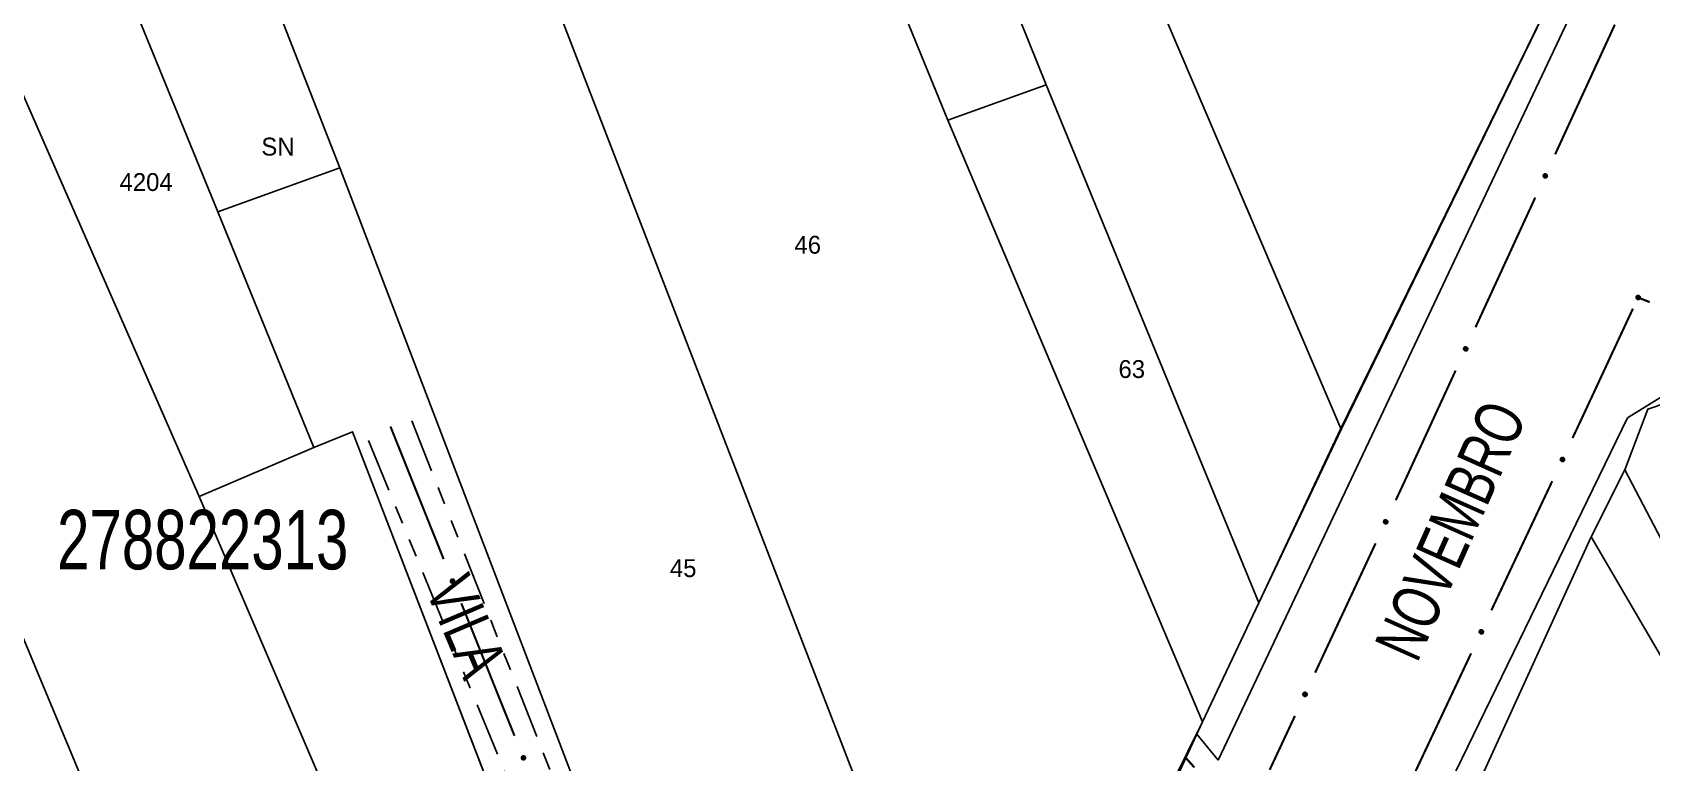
# Model space of a CAD drawing. Extents: x 204373 to 205952, y 4873300 to 4875179.
# Drawn here: x 204702.7 to 204838.7, y 4874687.1 to 4874748.4 of the extents above; entities that cross this region are included whole.
import ezdxf
from ezdxf.enums import TextEntityAlignment as Align

# ---------------------------------------------------------------- set-up
doc = ezdxf.new("R2010")
doc.units = 0
doc.header["$LTSCALE"] = 1.5
doc.header["$MEASUREMENT"] = 0
doc.linetypes.add('TRACO_13', pattern=[8, 5, -1, 1, -1])
doc.linetypes.add('TRACO_25', pattern=[8, 3, -1, 1, -1, 1, -1])
for name, color, linetype in [('CD_MALHA_LOTES', 7, 'CONTINUOUS'), ('CD_TXT_QUADRA', 255, 'CONTINUOUS'), ('RU-QUADRA', 220, 'CONTINUOUS'), ('SV-EIXO-RUA-N-PAV', 6, 'CONTINUOUS'), ('SV-EIXO-RUA-PAV', 20, 'CONTINUOUS'), ('SV-RUA-NAO-PAV', 7, 'CONTINUOUS'), ('SV-RUA-PAVIM', 7, 'CONTINUOUS'), ('SV-TXT-RUA-PAV', 7, 'CONTINUOUS'), ('Th_NmrPort', 1, 'CONTINUOUS')]:
    doc.layers.add(name, color=color, linetype=linetype)
doc.styles.add('ARIAL', font='ARIAL.SHX')

msp = doc.modelspace()

# ---------------------------------------------------------------- linework, layer by layer
at = {"layer": 'CD_MALHA_LOTES', "linetype": 'Continuous', "flags": 128}
for points in [[(204812.592519, 4874715.154596), (204834.56531, 4874760.071633), (204835.481769, 4874763.27924), (204835.710884, 4874765.570388), (204824.484258, 4874795.355313), (204823.338684, 4874796.730002), (204820.360192, 4874797.417346), (204783.167758, 4874784.107461)], [(204783.167758, 4874784.107461), (204812.592519, 4874715.154596)], [(204787.82589, 4874744.033597), (204773.16422, 4874780.458253)], [(204779.577757, 4874741.055104), (204764.686611, 4874777.48482)], [(204784.094149, 4874653.916984), (204739.808359, 4874768.564385)], [(204728.492247, 4874737.04547), (204719.094206, 4874761.119896)], [(204718.254316, 4874733.348439), (204708.442244, 4874757.348934)], [(204716.685744, 4874709.437262), (204697.277645, 4874753.681454)], [(204721.955384, 4874649.409183), (204680.845143, 4874748.009142)], [(204779.577757, 4874741.055104), (204787.82589, 4874744.033597)], [(204787.82589, 4874744.033597), (204805.716943, 4874700.492259)], [(204800.986326, 4874690.493445), (204779.577757, 4874741.055104)], [(204728.492247, 4874737.04547), (204718.254316, 4874733.348439)], [(204771.116993, 4874625.48565), (204728.492247, 4874737.04547)], [(204718.254316, 4874733.348439), (204726.308565, 4874713.561328)], [(204838.381306, 4874716.758694), (204849.701811, 4874720.619951)], [(204836.450677, 4874711.668854), (204838.381306, 4874716.758694)], [(204726.308565, 4874713.561328), (204729.570351, 4874714.868563)], [(204729.570351, 4874714.868563), (204742.434938, 4874681.483549)], [(204812.592519, 4874715.154596), (204805.716943, 4874700.492259)], [(204716.685744, 4874709.437262), (204726.308565, 4874713.561328)], [(204833.64249, 4874706.052479), (204836.450677, 4874711.668854)], [(204843.822169, 4874697.627917), (204836.450677, 4874711.668854)], [(204730.432632, 4874677.361189), (204716.685744, 4874709.437262)], [(204824.340369, 4874685.693121), (204833.64249, 4874706.052479)], [(204842.769099, 4874690.431937), (204833.64249, 4874706.052479)], [(204805.716943, 4874700.492259), (204800.986326, 4874690.493445)], [(204800.986326, 4874690.493445), (204784.094149, 4874653.916984)]]:
    msp.add_lwpolyline(points, dxfattribs=at)
at = {"layer": 'RU-QUADRA', "linetype": 'Continuous', "flags": 128}
for points in [[(204751.740308, 4874585.257038), (204759.311431, 4874600.631701), (204761.21068, 4874604.640449), (204768.869862, 4874619.164837), (204758.234904, 4874644.230233), (204754.40642, 4874653.253538), (204742.496138, 4874681.324729), (204729.570351, 4874714.868563), (204726.308565, 4874713.561328), (204718.254316, 4874733.348439), (204728.492247, 4874737.04547), (204771.116993, 4874625.48565), (204784.094149, 4874653.916984), (204798.521922, 4874685.526441), (204800.986326, 4874690.493445), (204805.696845, 4874700.501784), (204812.65921, 4874715.122989), (204834.56531, 4874760.071633)], [(204849.701811, 4874720.619951), (204838.381306, 4874716.758694), (204836.450677, 4874711.668854), (204833.64249, 4874706.052479), (204824.340369, 4874685.693121), (204816.617854, 4874668.14195), (204809.421874, 4874654.101013), (204794.67889, 4874623.561976), (204782.568582, 4874598.28829), (204786.780863, 4874587.582076), (204793.62582, 4874571.61051), (204805.034081, 4874544.757218), (204813.10762, 4874525.626442), (204820.654623, 4874507.197713), (204830.171228, 4874482.40724), (204847.153762, 4874489.710256)]]:
    msp.add_lwpolyline(points, dxfattribs=at)
at = {"layer": 'SV-EIXO-RUA-N-PAV', "const_width": 0.18}
for points in [[(204837.621047, 4874726.1315), (204837.571542, 4874726.151072)], [(204838.551008, 4874725.763841), (204837.621047, 4874726.1315)], [(204732.749556, 4874715.315751), (204737.213864, 4874704.177082)], [(204738.701966, 4874700.464192), (204742.050197, 4874692.11019)], [(204742.050197, 4874692.11019), (204742.136648, 4874691.894491)], [(204742.136648, 4874691.894491), (204743.171798, 4874689.327743)], [(204800.291952, 4874686.670288), (204799.629149, 4874687.413431)]]:
    msp.add_lwpolyline(points, dxfattribs=at)
at = {"layer": 'SV-EIXO-RUA-N-PAV'}
for points in [[(204738.006642, 4874702.494957), (204738.051877, 4874702.476361), (204738.086951, 4874702.451129), (204738.110148, 4874702.421664), (204738.123857, 4874702.390281), (204738.134266, 4874702.356596), (204738.137268, 4874702.320318), (204738.13168, 4874702.279317), (204738.113344, 4874702.233809), (204738.085135, 4874702.199577), (204738.057464, 4874702.17529), (204738.025563, 4874702.15911), (204737.99267, 4874702.149547), (204737.954884, 4874702.147675), (204737.913388, 4874702.153743), (204737.868075, 4874702.173288), (204737.833858, 4874702.198261), (204737.812169, 4874702.227351), (204737.796107, 4874702.259524), (204737.785892, 4874702.294042), (204737.783151, 4874702.329669), (204737.789336, 4874702.371438), (204737.80922, 4874702.415907), (204737.833738, 4874702.450319), (204737.862515, 4874702.47241), (204737.894546, 4874702.48751), (204737.928205, 4874702.498361), (204737.964546, 4874702.502897), (204738.006642, 4874702.494957)], [(204743.968191, 4874687.647328), (204744.013466, 4874687.628829), (204744.048595, 4874687.603672), (204744.071855, 4874687.574257), (204744.085632, 4874687.542904), (204744.096113, 4874687.509241), (204744.099193, 4874687.47297), (204744.093694, 4874687.431957), (204744.075456, 4874687.386409), (204744.04732, 4874687.352117), (204744.019701, 4874687.32777), (204743.987836, 4874687.311522), (204743.954963, 4874687.301888), (204743.917181, 4874687.299935), (204743.875672, 4874687.305914), (204743.830317, 4874687.325361), (204743.796047, 4874687.350261), (204743.774295, 4874687.379303), (204743.758164, 4874687.411442), (204743.747875, 4874687.445938), (204743.745057, 4874687.481559), (204743.751152, 4874687.523342), (204743.77094, 4874687.567853), (204743.795384, 4874687.602317), (204743.824113, 4874687.624471), (204743.856112, 4874687.63964), (204743.889748, 4874687.650563), (204743.926079, 4874687.655177), (204743.968191, 4874687.647328)]]:
    msp.add_lwpolyline(points, close=True, dxfattribs=at)
for points in [[(204737.783151, 4874702.329669), (204737.868075, 4874702.173288)], [(204737.786726, 4874702.308064), (204737.848125, 4874702.191548)], [(204737.789336, 4874702.371438), (204737.913388, 4874702.153743)], [(204737.790501, 4874702.346327), (204737.887414, 4874702.170544)], [(204737.802126, 4874702.390678), (204737.932529, 4874702.153345)], [(204737.80922, 4874702.415907), (204737.954884, 4874702.147675)], [(204737.821356, 4874702.430726), (204737.971044, 4874702.152611)], [(204737.833738, 4874702.450319), (204737.99267, 4874702.149547)], [(204737.848703, 4874702.457857), (204738.007529, 4874702.156943)], [(204737.862515, 4874702.47241), (204738.025563, 4874702.15911)], [(204737.879096, 4874702.477388), (204738.038434, 4874702.16786)], [(204737.894546, 4874702.48751), (204738.057464, 4874702.17529)], [(204737.913802, 4874702.489828), (204738.071104, 4874702.192714)], [(204737.928205, 4874702.498361), (204738.085135, 4874702.199577)], [(204737.948004, 4874702.496186), (204738.097943, 4874702.221112)], [(204737.964546, 4874702.502897), (204738.113344, 4874702.233809)], [(204737.984238, 4874702.497478), (204738.119455, 4874702.259134)], [(204738.006642, 4874702.494957), (204738.13168, 4874702.279317)], [(204738.03087, 4874702.483827), (204738.131332, 4874702.306526)], [(204738.051877, 4874702.476361), (204738.137268, 4874702.320318)], [(204738.071933, 4874702.462064), (204738.131558, 4874702.346307)], [(204738.086951, 4874702.451129), (204738.134266, 4874702.356596)], [(204737.785892, 4874702.294042), (204737.833858, 4874702.198261)], [(204743.745057, 4874687.481559), (204743.830317, 4874687.325361)], [(204743.747875, 4874687.445938), (204743.796047, 4874687.350261)], [(204743.748679, 4874687.459961), (204743.810328, 4874687.343578)], [(204743.751152, 4874687.523342), (204743.875672, 4874687.305914)], [(204743.752371, 4874687.498233), (204743.849662, 4874687.322659)], [(204743.763901, 4874687.542609), (204743.894814, 4874687.305557)], [(204743.77094, 4874687.567853), (204743.917181, 4874687.299935)], [(204743.783045, 4874687.582698), (204743.93333, 4874687.304906)], [(204743.795384, 4874687.602317), (204743.954963, 4874687.301888)], [(204743.810333, 4874687.609888), (204743.969805, 4874687.309317)], [(204743.824113, 4874687.624471), (204743.987836, 4874687.311522)], [(204743.840684, 4874687.629484), (204744.000687, 4874687.3203)], [(204743.856112, 4874687.63964), (204744.019701, 4874687.32777)], [(204743.875363, 4874687.641999), (204744.033304, 4874687.345224)], [(204743.889748, 4874687.650563), (204744.04732, 4874687.352117)], [(204743.909552, 4874687.64843), (204744.060082, 4874687.373679)], [(204743.926079, 4874687.655177), (204744.075456, 4874687.386409)], [(204743.945782, 4874687.6498), (204744.081512, 4874687.411748)], [(204743.968191, 4874687.647328), (204744.093694, 4874687.431957)], [(204743.992444, 4874687.636249), (204744.093287, 4874687.459165)], [(204744.013466, 4874687.628829), (204744.099193, 4874687.47297)], [(204744.033554, 4874687.614575), (204744.093427, 4874687.498947)], [(204744.048595, 4874687.603672), (204744.096113, 4874687.509241)]]:
    msp.add_lwpolyline(points, dxfattribs=at)
at = {"layer": 'SV-EIXO-RUA-PAV', "const_width": 0.18}
for points in [[(204835.620061, 4874749.084296), (204830.602062, 4874738.183852)], [(204828.929395, 4874734.550371), (204823.911396, 4874723.649927)], [(204837.138125, 4874725.220623), (204832.915611, 4874716.155835)], [(204822.238729, 4874720.016445), (204818.057063, 4874710.932742)], [(204832.835715, 4874715.984316), (204832.06393, 4874714.346241)], [(204832.915611, 4874716.155835), (204832.835715, 4874715.984316)], [(204817.989237, 4874710.785405), (204817.210814, 4874709.120602)], [(204818.057063, 4874710.932742), (204817.989237, 4874710.785405)], [(204830.359066, 4874710.727755), (204825.244475, 4874699.872297)], [(204815.516564, 4874705.497134), (204810.433816, 4874694.626731)], [(204823.539612, 4874696.253811), (204818.425021, 4874685.398353)], [(204808.739567, 4874691.003263), (204806.621755, 4874686.473928)]]:
    msp.add_lwpolyline(points, dxfattribs=at)
at = {"layer": 'SV-EIXO-RUA-PAV'}
for points in [[(204829.925805, 4874736.451595), (204829.943406, 4874736.405963), (204829.949202, 4874736.363146), (204829.943758, 4874736.326043), (204829.930398, 4874736.29451), (204829.913097, 4874736.26379), (204829.88882, 4874736.236666), (204829.855207, 4874736.212531), (204829.809557, 4874736.194553), (204829.765304, 4874736.191498), (204829.728643, 4874736.194889), (204829.694961, 4874736.206927), (204829.6654, 4874736.224234), (204829.638059, 4874736.250383), (204829.613932, 4874736.284685), (204829.596966, 4874736.331026), (204829.591571, 4874736.373042), (204829.597779, 4874736.408792), (204829.610096, 4874736.442577), (204829.628135, 4874736.473728), (204829.652119, 4874736.500216), (204829.6867, 4874736.524446), (204829.73266, 4874736.540585), (204829.774504, 4874736.546444), (204829.810332, 4874736.54074), (204829.843321, 4874736.527865), (204829.874344, 4874736.510887), (204829.902625, 4874736.487618), (204829.925805, 4874736.451595)], [(204837.731997, 4874726.234834), (204837.749392, 4874726.189124), (204837.754996, 4874726.146281), (204837.749385, 4874726.109202), (204837.735883, 4874726.07773), (204837.718443, 4874726.047088), (204837.694045, 4874726.020074), (204837.660324, 4874725.99609), (204837.614593, 4874725.978318), (204837.570327, 4874725.975462), (204837.533681, 4874725.979018), (204837.500054, 4874725.991208), (204837.47057, 4874726.008648), (204837.443348, 4874726.03492), (204837.419376, 4874726.06933), (204837.402618, 4874726.115747), (204837.397413, 4874726.157787), (204837.403782, 4874726.193508), (204837.41625, 4874726.227238), (204837.434429, 4874726.258307), (204837.458532, 4874726.284687), (204837.493222, 4874726.308761), (204837.539254, 4874726.324693), (204837.581124, 4874726.330364), (204837.616926, 4874726.324498), (204837.649857, 4874726.311475), (204837.680803, 4874726.294357), (204837.708979, 4874726.270962), (204837.731997, 4874726.234834)], [(204823.235139, 4874721.917669), (204823.25274, 4874721.872038), (204823.258537, 4874721.82922), (204823.253092, 4874721.792117), (204823.239732, 4874721.760585), (204823.222431, 4874721.729865), (204823.198154, 4874721.702741), (204823.164542, 4874721.678605), (204823.118891, 4874721.660627), (204823.074639, 4874721.657572), (204823.037977, 4874721.660964), (204823.004295, 4874721.673001), (204822.974734, 4874721.690309), (204822.947393, 4874721.716458), (204822.923266, 4874721.75076), (204822.9063, 4874721.797101), (204822.900905, 4874721.839117), (204822.907113, 4874721.874866), (204822.91943, 4874721.908652), (204822.937469, 4874721.939803), (204822.961453, 4874721.96629), (204822.996034, 4874721.99052), (204823.041994, 4874722.00666), (204823.083838, 4874722.012519), (204823.119666, 4874722.006814), (204823.152655, 4874721.99394), (204823.183678, 4874721.976961), (204823.211959, 4874721.953693), (204823.235139, 4874721.917669)], [(204831.372318, 4874712.620056), (204831.389513, 4874712.57427), (204831.394929, 4874712.531403), (204831.389156, 4874712.49435), (204831.375516, 4874712.462937), (204831.357943, 4874712.432372), (204831.333426, 4874712.405465), (204831.299601, 4874712.381629), (204831.253792, 4874712.364057), (204831.209514, 4874712.361395), (204831.172885, 4874712.365111), (204831.139311, 4874712.377448), (204831.109904, 4874712.395017), (204831.082797, 4874712.421408), (204831.058976, 4874712.455923), (204831.042421, 4874712.502413), (204831.0374, 4874712.544475), (204831.043925, 4874712.580168), (204831.056541, 4874712.613843), (204831.074856, 4874712.644832), (204831.099075, 4874712.671106), (204831.133869, 4874712.695028), (204831.179971, 4874712.710759), (204831.221865, 4874712.716246), (204831.257641, 4874712.710223), (204831.290514, 4874712.697056), (204831.321385, 4874712.679803), (204831.349459, 4874712.656284), (204831.372318, 4874712.620056)], [(204816.524265, 4874707.392397), (204816.541594, 4874707.346662), (204816.547136, 4874707.303811), (204816.541471, 4874707.266741), (204816.527924, 4874707.235288), (204816.51044, 4874707.204672), (204816.486003, 4874707.177693), (204816.452247, 4874707.153758), (204816.40649, 4874707.136052), (204816.36222, 4874707.13326), (204816.32558, 4874707.136869), (204816.29197, 4874707.149107), (204816.262512, 4874707.16659), (204816.235327, 4874707.192901), (204816.211405, 4874707.227346), (204816.194715, 4874707.273787), (204816.18957, 4874707.315835), (204816.195991, 4874707.351547), (204816.208508, 4874707.385258), (204816.226732, 4874707.416301), (204816.250873, 4874707.442646), (204816.285597, 4874707.46667), (204816.331653, 4874707.482536), (204816.373531, 4874707.488146), (204816.409324, 4874707.482228), (204816.442236, 4874707.469157), (204816.473157, 4874707.451995), (204816.5013, 4874707.428559), (204816.524265, 4874707.392397)], [(204824.552864, 4874698.146113), (204824.570059, 4874698.100327), (204824.575475, 4874698.05746), (204824.569702, 4874698.020406), (204824.556062, 4874697.988994), (204824.538489, 4874697.958428), (204824.513972, 4874697.931521), (204824.480146, 4874697.907685), (204824.434338, 4874697.890113), (204824.39006, 4874697.887451), (204824.353431, 4874697.891168), (204824.319856, 4874697.903504), (204824.29045, 4874697.921074), (204824.263343, 4874697.947464), (204824.239521, 4874697.981979), (204824.222967, 4874698.028469), (204824.217946, 4874698.070531), (204824.224471, 4874698.106224), (204824.237087, 4874698.139899), (204824.255402, 4874698.170888), (204824.27962, 4874698.197162), (204824.314415, 4874698.221084), (204824.360517, 4874698.236815), (204824.402411, 4874698.242302), (204824.438187, 4874698.23628), (204824.47106, 4874698.223113), (204824.501931, 4874698.205859), (204824.530004, 4874698.182341), (204824.552864, 4874698.146113)], [(204809.747267, 4874692.898526), (204809.764597, 4874692.852791), (204809.770138, 4874692.80994), (204809.764474, 4874692.77287), (204809.750926, 4874692.741417), (204809.733442, 4874692.710801), (204809.709005, 4874692.683822), (204809.675249, 4874692.659887), (204809.629492, 4874692.642181), (204809.585223, 4874692.639389), (204809.548582, 4874692.642998), (204809.514972, 4874692.655236), (204809.485514, 4874692.672719), (204809.45833, 4874692.69903), (204809.434407, 4874692.733475), (204809.417717, 4874692.779916), (204809.412572, 4874692.821963), (204809.418993, 4874692.857675), (204809.43151, 4874692.891387), (204809.449734, 4874692.92243), (204809.473875, 4874692.948775), (204809.5086, 4874692.972798), (204809.554655, 4874692.988664), (204809.596534, 4874692.994274), (204809.632326, 4874692.988357), (204809.665238, 4874692.975286), (204809.696159, 4874692.958124), (204809.724302, 4874692.934687), (204809.747267, 4874692.898526)]]:
    msp.add_lwpolyline(points, close=True, dxfattribs=at)
for points in [[(204829.628135, 4874736.473728), (204829.591571, 4874736.373042)], [(204829.638889, 4874736.482764), (204829.596507, 4874736.358067)], [(204829.652119, 4874736.500216), (204829.596966, 4874736.331026)], [(204829.669268, 4874736.506334), (204829.608271, 4874736.315097)], [(204829.6867, 4874736.524446), (204829.613932, 4874736.284685)], [(204829.709464, 4874736.528388), (204829.626804, 4874736.270514)], [(204829.73266, 4874736.540585), (204829.638059, 4874736.250383)], [(204829.751765, 4874736.541962), (204829.652754, 4874736.242044)], [(204829.774504, 4874736.546444), (204829.6654, 4874736.224234)], [(204829.790268, 4874736.540761), (204829.680987, 4874736.218532)], [(204829.810332, 4874736.54074), (204829.694961, 4874736.206927)], [(204829.825348, 4874736.532123), (204829.710164, 4874736.203598)], [(204829.843321, 4874736.527865), (204829.728643, 4874736.194889)], [(204829.858244, 4874736.515478), (204829.750674, 4874736.196967)], [(204829.874344, 4874736.510887), (204829.765304, 4874736.191498)], [(204829.886378, 4874736.495015), (204829.789748, 4874736.197005)], [(204829.902625, 4874736.487618), (204829.809557, 4874736.194553)], [(204829.91223, 4874736.469595), (204829.832147, 4874736.20753)], [(204829.925805, 4874736.451595), (204829.855207, 4874736.212531)], [(204829.934382, 4874736.426349), (204829.874724, 4874736.231492)], [(204829.943406, 4874736.405963), (204829.88882, 4874736.236666)], [(204829.946816, 4874736.381569), (204829.903764, 4874736.258682)], [(204829.949202, 4874736.363146), (204829.913097, 4874736.26379)], [(204837.434429, 4874726.258307), (204837.397413, 4874726.157787)], [(204837.445224, 4874726.267295), (204837.402281, 4874726.142789)], [(204837.458532, 4874726.284687), (204837.402618, 4874726.115747)], [(204837.475709, 4874726.290727), (204837.413852, 4874726.099767)], [(204837.493222, 4874726.308761), (204837.419376, 4874726.06933)], [(204837.516003, 4874726.3126), (204837.432183, 4874726.055101)], [(204837.539254, 4874726.324693), (204837.443348, 4874726.03492)], [(204837.558365, 4874726.325984), (204837.458005, 4874726.026514)], [(204837.581124, 4874726.330364), (204837.47057, 4874726.008648)], [(204837.596863, 4874726.32461), (204837.486132, 4874726.002875)], [(204837.616926, 4874726.324498), (204837.500054, 4874725.991208)], [(204837.631903, 4874726.315814), (204837.515241, 4874725.98781)], [(204837.649857, 4874726.311475), (204837.533681, 4874725.979018)], [(204837.664723, 4874726.29902), (204837.555721, 4874725.980997)], [(204837.680803, 4874726.294357), (204837.570327, 4874725.975462)], [(204837.692765, 4874726.278431), (204837.594795, 4874725.980859)], [(204837.708979, 4874726.270962), (204837.614593, 4874725.978318)], [(204837.718503, 4874726.252895), (204837.637241, 4874725.991193)], [(204837.731997, 4874726.234834), (204837.660324, 4874725.99609)], [(204837.74046, 4874726.20955), (204837.679925, 4874726.014964)], [(204837.749392, 4874726.189124), (204837.694045, 4874726.020074)], [(204837.752692, 4874726.164715), (204837.709088, 4874726.042023)], [(204837.754996, 4874726.146281), (204837.718443, 4874726.047088)], [(204822.937469, 4874721.939803), (204822.900905, 4874721.839117)], [(204822.948224, 4874721.948839), (204822.905841, 4874721.824141)], [(204822.961453, 4874721.96629), (204822.9063, 4874721.797101)], [(204822.978602, 4874721.972408), (204822.917606, 4874721.781172)], [(204822.996034, 4874721.99052), (204822.923266, 4874721.75076)], [(204823.018798, 4874721.994462), (204822.936138, 4874721.736588)], [(204823.041994, 4874722.00666), (204822.947393, 4874721.716458)], [(204823.061099, 4874722.008037), (204822.962088, 4874721.708118)], [(204823.083838, 4874722.012519), (204822.974734, 4874721.690309)], [(204823.099602, 4874722.006836), (204822.990321, 4874721.684606)], [(204823.119666, 4874722.006814), (204823.004295, 4874721.673001)], [(204823.134682, 4874721.998198), (204823.019498, 4874721.669672)], [(204823.152655, 4874721.99394), (204823.037977, 4874721.660964)], [(204823.167578, 4874721.981552), (204823.060008, 4874721.663041)], [(204823.183678, 4874721.976961), (204823.074639, 4874721.657572)], [(204823.195712, 4874721.96109), (204823.099082, 4874721.663079)], [(204823.211959, 4874721.953693), (204823.118891, 4874721.660627)], [(204823.221564, 4874721.935669), (204823.141481, 4874721.673604)], [(204823.235139, 4874721.917669), (204823.164542, 4874721.678605)], [(204823.243716, 4874721.892424), (204823.184058, 4874721.697567)], [(204823.25274, 4874721.872038), (204823.198154, 4874721.702741)], [(204823.25615, 4874721.847644), (204823.213098, 4874721.724757)], [(204823.258537, 4874721.82922), (204823.222431, 4874721.729865)], [(204831.074856, 4874712.644832), (204831.0374, 4874712.544475)], [(204831.085691, 4874712.653772), (204831.042203, 4874712.529456)], [(204831.099075, 4874712.671106), (204831.042421, 4874712.502413)], [(204831.116277, 4874712.677071), (204831.053585, 4874712.486384)], [(204831.133869, 4874712.695028), (204831.058976, 4874712.455923)], [(204831.156667, 4874712.698767), (204831.071721, 4874712.441637)], [(204831.179971, 4874712.710759), (204831.082797, 4874712.421408)], [(204831.199087, 4874712.711966), (204831.097417, 4874712.412938)], [(204831.221865, 4874712.716246), (204831.109904, 4874712.395017)], [(204831.237578, 4874712.710423), (204831.12544, 4874712.389176)], [(204831.257641, 4874712.710223), (204831.139311, 4874712.377448)], [(204831.27258, 4874712.701474), (204831.154483, 4874712.373984)], [(204831.290514, 4874712.697056), (204831.172885, 4874712.365111)], [(204831.305326, 4874712.684537), (204831.194933, 4874712.366993)], [(204831.321385, 4874712.679803), (204831.209514, 4874712.361395)], [(204831.333278, 4874712.663825), (204831.234006, 4874712.366685)], [(204831.349459, 4874712.656284), (204831.253792, 4874712.364057)], [(204831.358903, 4874712.638176), (204831.276497, 4874712.376833)], [(204831.372318, 4874712.620056), (204831.299601, 4874712.381629)], [(204831.380671, 4874712.594736), (204831.319284, 4874712.400416)], [(204831.389513, 4874712.57427), (204831.333426, 4874712.405465)], [(204831.392706, 4874712.549847), (204831.348565, 4874712.427347)], [(204831.394929, 4874712.531403), (204831.357943, 4874712.432372)], [(204816.226732, 4874707.416301), (204816.18957, 4874707.315835)], [(204816.23754, 4874707.425273), (204816.194417, 4874707.30083)], [(204816.250873, 4874707.442646), (204816.194715, 4874707.273787)], [(204816.268058, 4874707.448661), (204816.205925, 4874707.257791)], [(204816.285597, 4874707.46667), (204816.211405, 4874707.227346)], [(204816.308384, 4874707.470476), (204816.224192, 4874707.213098)], [(204816.331653, 4874707.482536), (204816.235327, 4874707.192901)], [(204816.350765, 4874707.483799), (204816.249973, 4874707.184475)], [(204816.373531, 4874707.488146), (204816.262512, 4874707.16659)], [(204816.389261, 4874707.482369), (204816.278065, 4874707.160795)], [(204816.409324, 4874707.482228), (204816.29197, 4874707.149107)], [(204816.424289, 4874707.473522), (204816.307153, 4874707.145688)], [(204816.442236, 4874707.469157), (204816.32558, 4874707.136869)], [(204816.457085, 4874707.456681), (204816.347623, 4874707.138816)], [(204816.473157, 4874707.451995), (204816.36222, 4874707.13326)], [(204816.485097, 4874707.436052), (204816.386696, 4874707.138622)], [(204816.5013, 4874707.428559), (204816.40649, 4874707.136052)], [(204816.510797, 4874707.410478), (204816.429157, 4874707.148894)], [(204816.524265, 4874707.392397), (204816.452247, 4874707.153758)], [(204816.532692, 4874707.367102), (204816.471876, 4874707.172603)], [(204816.541594, 4874707.346662), (204816.486003, 4874707.177693)], [(204816.544859, 4874707.322248), (204816.501077, 4874707.19962)], [(204816.547136, 4874707.303811), (204816.51044, 4874707.204672)], [(204824.314415, 4874698.221084), (204824.239521, 4874697.981979)], [(204824.337213, 4874698.224824), (204824.252267, 4874697.967694)], [(204824.360517, 4874698.236815), (204824.263343, 4874697.947464)], [(204824.379633, 4874698.238022), (204824.277963, 4874697.938995)], [(204824.402411, 4874698.242302), (204824.29045, 4874697.921074)], [(204824.418124, 4874698.236479), (204824.305986, 4874697.915233)], [(204824.438187, 4874698.23628), (204824.319856, 4874697.903504)], [(204824.453126, 4874698.22753), (204824.335029, 4874697.90004)], [(204824.47106, 4874698.223113), (204824.353431, 4874697.891168)], [(204824.255402, 4874698.170888), (204824.217946, 4874698.070531)], [(204824.266236, 4874698.179828), (204824.222748, 4874698.055513)], [(204824.27962, 4874698.197162), (204824.222967, 4874698.028469)], [(204824.296823, 4874698.203127), (204824.234131, 4874698.01244)], [(204824.485872, 4874698.210593), (204824.375479, 4874697.89305)], [(204824.501931, 4874698.205859), (204824.39006, 4874697.887451)], [(204824.513824, 4874698.189882), (204824.414551, 4874697.892741)], [(204824.530004, 4874698.182341), (204824.434338, 4874697.890113)], [(204824.539449, 4874698.164233), (204824.457042, 4874697.902889)], [(204824.552864, 4874698.146113), (204824.480146, 4874697.907685)], [(204824.561217, 4874698.120792), (204824.49983, 4874697.926473)], [(204824.570059, 4874698.100327), (204824.513972, 4874697.931521)], [(204824.573252, 4874698.075903), (204824.529111, 4874697.953404)], [(204824.575475, 4874698.05746), (204824.538489, 4874697.958428)], [(204809.449734, 4874692.92243), (204809.412572, 4874692.821963)], [(204809.460542, 4874692.931402), (204809.417419, 4874692.806959)], [(204809.473875, 4874692.948775), (204809.417717, 4874692.779916)], [(204809.49106, 4874692.95479), (204809.428927, 4874692.76392)], [(204809.5086, 4874692.972798), (204809.434407, 4874692.733475)], [(204809.531387, 4874692.976605), (204809.447194, 4874692.719227)], [(204809.554655, 4874692.988664), (204809.45833, 4874692.69903)], [(204809.573768, 4874692.989928), (204809.472975, 4874692.690603)], [(204809.596534, 4874692.994274), (204809.485514, 4874692.672719)], [(204809.612263, 4874692.988498), (204809.501067, 4874692.666924)], [(204809.632326, 4874692.988357), (204809.514972, 4874692.655236)], [(204809.647291, 4874692.979651), (204809.530155, 4874692.651817)], [(204809.665238, 4874692.975286), (204809.548582, 4874692.642998)], [(204809.680087, 4874692.96281), (204809.570625, 4874692.644944)], [(204809.696159, 4874692.958124), (204809.585223, 4874692.639389)], [(204809.708099, 4874692.942181), (204809.609698, 4874692.64475)], [(204809.724302, 4874692.934687), (204809.629492, 4874692.642181)], [(204809.733799, 4874692.916607), (204809.652159, 4874692.655023)], [(204809.747267, 4874692.898526), (204809.675249, 4874692.659887)], [(204809.755694, 4874692.87323), (204809.694878, 4874692.678732)], [(204809.764597, 4874692.852791), (204809.709005, 4874692.683822)], [(204809.767861, 4874692.828377), (204809.72408, 4874692.705748)], [(204809.770138, 4874692.80994), (204809.733442, 4874692.710801)]]:
    msp.add_lwpolyline(points, dxfattribs=at)
at = {"layer": 'SV-RUA-NAO-PAV', "linetype": 'TRACO_13'}
msp.add_polyline3d([(204836.685346, 4874716.056093, 8.065106), (204840.850379, 4874718.623404, 8.188955), (204881.213038, 4874731.655772, 8.436652), (204923.835778, 4874746.780792, 8.139416), (204925.019646, 4874746.794766, 8.139416)], dxfattribs=at)
at = {"layer": 'SV-RUA-NAO-PAV', "linetype": 'TRACO_25'}
for points in [[(204770.299606, 4874613.790321, 8.089876), (204770.08873, 4874617.441965, 8.089876), (204769.089152, 4874621.176115, 8.015567), (204730.652369, 4874714.757666, 6.950469)], [(204734.540051, 4874715.777922, 6.925699), (204770.557601, 4874624.886933, 7.966028), (204771.889321, 4874623.147814, 7.966028), (204774.644307, 4874623.184003, 7.966028)], [(204800.496054, 4874689.45898, 8.288033), (204802.297728, 4874687.274115, 8.263264)]]:
    msp.add_polyline3d(points, dxfattribs=at)
at = {"layer": 'SV-RUA-PAVIM', "linetype": 'Continuous'}
for points in [[(204637.405597, 4874741.524413, 6.207378), (204732.951592, 4874772.493949, 6.207378), (204824.185951, 4874802.133698, 6.504614), (204838.033314, 4874764.579616, 7.173397), (204836.631953, 4874759.911822, 7.322015), (204823.076761, 4874731.234372, 7.322015), (204816.17345, 4874716.629681, 7.322015), (204802.297728, 4874687.274115, 7.322015)], [(204781.416571, 4874601.091028, 8.585271), (204808.859562, 4874658.794042, 8.461422), (204836.685346, 4874716.056093, 8.461422)]]:
    msp.add_polyline3d(points, dxfattribs=at)

# ---------------------------------------------------------------- texts
at = {"layer": 'CD_TXT_QUADRA', "style": 'ARIAL', "width": 0.7}
msp.add_text('278822313', height=5, dxfattribs=at).set_placement((204704.741949, 4874703.314061))
at = {"layer": 'SV-TXT-RUA-PAV', "style": 'ARIAL', "width": 0.7}
for s, rotation, p in [('NOVEMBRO', 66, (204819.003256, 4874695.36506)), ('VILA', 293, (204735.639519, 4874701.651061))]:
    msp.add_text(s, height=4, rotation=rotation, dxfattribs=at).set_placement(p)
at = {"layer": 'Th_NmrPort', "color": 1}
for s, p in [('SN', (204721.902531, 4874738.831586)), ('4204', (204709.988561, 4874735.853093)), ('46', (204766.694475, 4874730.583453)), ('63', (204793.917459, 4874720.142359)), ('45', (204756.228074, 4874703.416978))]:
    msp.add_text(s, height=1.5, dxfattribs=at).set_placement(p, align=Align.MIDDLE_LEFT)

doc.saveas('drawing.dxf')
